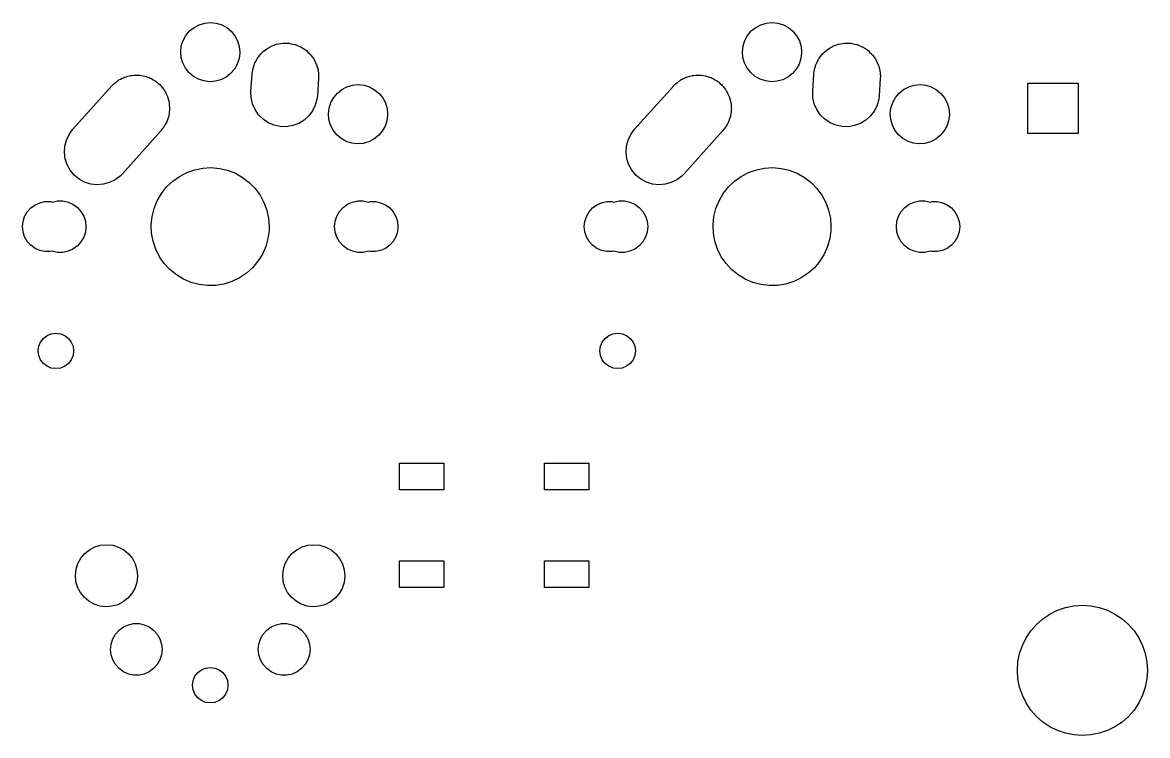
# Model space of a CAD drawing. Extents: x 124.3 to 210.2, y -114.7 to -26.3.
# Drawn here: x 172.15 to 210.2, y -114.7 to -90.6 of the extents above; entities that cross this region are included whole.
import ezdxf

# ---------------------------------------------------------------- set-up
doc = ezdxf.new("R2010")
doc.units = 0
doc.layers.add('BLACK', color=7, linetype='CONTINUOUS')

msp = doc.modelspace()

# ---------------------------------------------------------------- linework, layer by layer
at = {"layer": 'BLACK', "linetype": 'CONTINUOUS'}
for p, q in [((177.675, -91.035), (177.8, -90.8855)), ((177.8, -90.8855), (177.952, -90.7632)), ((177.952, -90.7632), (178.125, -90.6728)), ((178.125, -90.6728), (178.313, -90.6177)), ((178.313, -90.6177), (178.507, -90.6)), ((178.507, -90.6), (178.701, -90.6204)), ((178.701, -90.6204), (178.888, -90.6781)), ((178.888, -90.6781), (179.059, -90.771)), ((179.059, -90.771), (179.21, -90.8954)), ((179.21, -90.8954), (179.333, -91.0466)), ((196.675, -91.035), (196.8, -90.8855)), ((196.8, -90.8855), (196.952, -90.7632)), ((196.952, -90.7632), (197.125, -90.6728)), ((197.125, -90.6728), (197.313, -90.6177)), ((197.313, -90.6177), (197.507, -90.6)), ((197.507, -90.6), (197.701, -90.6204)), ((197.701, -90.6204), (197.888, -90.6781)), ((197.888, -90.6781), (198.059, -90.771)), ((198.059, -90.771), (198.21, -90.8954)), ((198.21, -90.8954), (198.333, -91.0466)), ((177.522, -91.3921), (177.581, -91.2061)), ((177.581, -91.2061), (177.675, -91.035)), ((179.333, -91.0466), (179.425, -91.2189)), ((179.425, -91.2189), (179.481, -91.4058)), ((180.749, -91.3333), (180.952, -91.2985)), ((180.952, -91.2985), (180.954, -91.2985)), ((180.954, -91.2985), (180.957, -91.298)), ((180.957, -91.298), (181.02, -91.2994)), ((181.02, -91.2994), (181.158, -91.3012)), ((181.158, -91.3012), (181.164, -91.3025)), ((181.164, -91.3025), (181.171, -91.3027)), ((181.171, -91.3027), (181.24, -91.3176)), ((181.24, -91.3176), (181.36, -91.3413)), ((196.522, -91.3921), (196.581, -91.2061)), ((196.581, -91.2061), (196.675, -91.035)), ((198.333, -91.0466), (198.425, -91.2189)), ((198.425, -91.2189), (198.481, -91.4058)), ((199.749, -91.3333), (199.952, -91.2985)), ((199.952, -91.2985), (199.954, -91.2985)), ((199.954, -91.2985), (199.957, -91.298)), ((199.957, -91.298), (200.02, -91.2994)), ((200.02, -91.2994), (200.158, -91.3012)), ((200.158, -91.3012), (200.164, -91.3025)), ((200.164, -91.3025), (200.171, -91.3027)), ((200.171, -91.3027), (200.24, -91.3176)), ((200.24, -91.3176), (200.36, -91.3413)), ((177.5, -91.586), (177.522, -91.3921)), ((177.516, -91.7805), (177.5, -91.586)), ((179.5, -91.6279), (179.475, -91.8215)), ((179.481, -91.4058), (179.5, -91.6)), ((179.5, -91.6), (179.5, -91.6279)), ((180.151, -91.7385), (180.206, -91.6643)), ((180.206, -91.6643), (180.217, -91.6543)), ((180.217, -91.6543), (180.224, -91.6456)), ((180.224, -91.6456), (180.295, -91.5836)), ((180.295, -91.5836), (180.364, -91.5203)), ((180.364, -91.5203), (180.373, -91.5148)), ((180.373, -91.5148), (180.379, -91.5099)), ((180.379, -91.5099), (180.468, -91.4566)), ((180.468, -91.4566), (180.546, -91.4088)), ((180.546, -91.4088), (180.552, -91.4066)), ((180.552, -91.4066), (180.556, -91.4046)), ((180.556, -91.4046), (180.681, -91.3584)), ((180.681, -91.3584), (180.746, -91.3338)), ((180.746, -91.3338), (180.748, -91.3335)), ((180.748, -91.3335), (180.749, -91.3333)), ((181.36, -91.3413), (181.37, -91.3456)), ((181.37, -91.3456), (181.38, -91.3476)), ((181.38, -91.3476), (181.446, -91.3758)), ((181.446, -91.3758), (181.551, -91.4176)), ((181.551, -91.4176), (181.564, -91.4262)), ((181.564, -91.4262), (181.576, -91.4313)), ((181.576, -91.4313), (181.635, -91.4707)), ((181.635, -91.4707), (181.725, -91.5275)), ((181.725, -91.5275), (181.74, -91.5415)), ((181.74, -91.5415), (181.754, -91.5506)), ((181.754, -91.5506), (181.802, -91.5989)), ((181.802, -91.5989), (181.876, -91.6672)), ((181.876, -91.6672), (181.891, -91.6875)), ((181.891, -91.6875), (181.905, -91.7014)), ((196.5, -91.586), (196.522, -91.3921)), ((196.516, -91.7805), (196.5, -91.586)), ((198.5, -91.6279), (198.475, -91.8215)), ((198.481, -91.4058), (198.5, -91.6)), ((198.5, -91.6), (198.5, -91.6279)), ((199.151, -91.7385), (199.206, -91.6643)), ((199.206, -91.6643), (199.217, -91.6543)), ((199.217, -91.6543), (199.224, -91.6456)), ((199.224, -91.6456), (199.295, -91.5836)), ((199.295, -91.5836), (199.364, -91.5203)), ((199.364, -91.5203), (199.373, -91.5148)), ((199.373, -91.5148), (199.379, -91.5099)), ((199.379, -91.5099), (199.468, -91.4566)), ((199.468, -91.4566), (199.546, -91.4088)), ((199.546, -91.4088), (199.552, -91.4066)), ((199.552, -91.4066), (199.556, -91.4046)), ((199.556, -91.4046), (199.681, -91.3584)), ((199.681, -91.3584), (199.746, -91.3338)), ((199.746, -91.3338), (199.748, -91.3335)), ((199.748, -91.3335), (199.749, -91.3333)), ((200.36, -91.3413), (200.37, -91.3456)), ((200.37, -91.3456), (200.38, -91.3476)), ((200.38, -91.3476), (200.446, -91.3758)), ((200.446, -91.3758), (200.551, -91.4176)), ((200.551, -91.4176), (200.564, -91.4262)), ((200.564, -91.4262), (200.576, -91.4313)), ((200.576, -91.4313), (200.635, -91.4707)), ((200.635, -91.4707), (200.725, -91.5275)), ((200.725, -91.5275), (200.74, -91.5415)), ((200.74, -91.5415), (200.754, -91.5506)), ((200.754, -91.5506), (200.802, -91.5989)), ((200.802, -91.5989), (200.876, -91.6672)), ((200.876, -91.6672), (200.891, -91.6875)), ((200.891, -91.6875), (200.905, -91.7014)), ((177.57, -91.9681), (177.516, -91.7805)), ((177.659, -92.1417), (177.57, -91.9681)), ((179.414, -92.0067), (179.317, -92.1764)), ((179.475, -91.8215), (179.414, -92.0067)), ((179.963, -92.1113), (179.985, -92.0278)), ((179.985, -92.0278), (179.995, -92.007)), ((179.995, -92.007), (180.001, -91.9895)), ((180.001, -91.9895), (180.039, -91.9164)), ((180.039, -91.9164), (180.078, -91.8355)), ((180.078, -91.8355), (180.09, -91.8202)), ((180.09, -91.8202), (180.096, -91.8073)), ((180.096, -91.8073), (180.151, -91.7385)), ((181.905, -91.7014), (181.942, -91.7559)), ((181.942, -91.7559), (181.999, -91.8322)), ((181.999, -91.8322), (182.012, -91.8589)), ((182.012, -91.8589), (182.025, -91.878)), ((182.025, -91.878), (182.051, -91.9362)), ((182.051, -91.9362), (182.09, -92.0168)), ((182.09, -92.0168), (182.1, -92.0499)), ((182.1, -92.0499), (182.11, -92.0742)), ((182.11, -92.0742), (182.123, -92.1335)), ((196.57, -91.9681), (196.516, -91.7805)), ((196.659, -92.1417), (196.57, -91.9681)), ((198.414, -92.0067), (198.317, -92.1764)), ((198.475, -91.8215), (198.414, -92.0067)), ((198.963, -92.1113), (198.985, -92.0278)), ((198.985, -92.0278), (198.995, -92.007)), ((198.995, -92.007), (199.001, -91.9895)), ((199.001, -91.9895), (199.039, -91.9164)), ((199.039, -91.9164), (199.078, -91.8355)), ((199.078, -91.8355), (199.09, -91.8202)), ((199.09, -91.8202), (199.096, -91.8073)), ((199.096, -91.8073), (199.151, -91.7385)), ((200.905, -91.7014), (200.942, -91.7559)), ((200.942, -91.7559), (200.999, -91.8322)), ((200.999, -91.8322), (201.012, -91.8589)), ((201.012, -91.8589), (201.025, -91.878)), ((201.025, -91.878), (201.051, -91.9362)), ((201.051, -91.9362), (201.09, -92.0168)), ((201.09, -92.0168), (201.1, -92.0499)), ((201.1, -92.0499), (201.11, -92.0742)), ((201.11, -92.0742), (201.123, -92.1335)), ((175.561, -92.4678), (175.602, -92.4476)), ((175.602, -92.4476), (175.654, -92.4334)), ((175.654, -92.4334), (175.709, -92.4133)), ((175.709, -92.4133), (175.761, -92.4044)), ((175.761, -92.4044), (175.809, -92.3914)), ((175.809, -92.3914), (175.859, -92.3876)), ((175.859, -92.3876), (175.912, -92.3785)), ((175.912, -92.3785), (175.969, -92.3792)), ((175.969, -92.3792), (176.022, -92.3752)), ((176.022, -92.3752), (176.068, -92.3805)), ((176.068, -92.3805), (176.118, -92.3812)), ((176.118, -92.3812), (176.178, -92.3931)), ((176.178, -92.3931), (176.234, -92.3996)), ((176.234, -92.3996), (176.275, -92.4124)), ((176.275, -92.4124), (176.32, -92.4213)), ((176.32, -92.4213), (176.381, -92.4457)), ((176.381, -92.4457), (176.438, -92.4637)), ((177.781, -92.2947), (177.659, -92.1417)), ((177.929, -92.4211), (177.781, -92.2947)), ((178.1, -92.5164), (177.929, -92.4211)), ((179.036, -92.4443), (178.862, -92.5323)), ((179.19, -92.3242), (179.036, -92.4443)), ((179.317, -92.1764), (179.19, -92.3242)), ((179.878, -92.9235), (179.917, -92.3435)), ((179.917, -92.3435), (179.93, -92.2343)), ((179.93, -92.2343), (179.937, -92.208)), ((179.937, -92.208), (179.94, -92.1861)), ((179.94, -92.1861), (179.963, -92.1113)), ((182.123, -92.1335), (182.146, -92.215)), ((182.146, -92.215), (182.15, -92.2537)), ((182.15, -92.2537), (182.156, -92.2829)), ((182.156, -92.2829), (182.158, -92.3408)), ((182.158, -92.3408), (182.165, -92.42)), ((182.165, -92.42), (182.163, -92.4789)), ((194.561, -92.4678), (194.602, -92.4476)), ((194.602, -92.4476), (194.654, -92.4334)), ((194.654, -92.4334), (194.709, -92.4133)), ((194.709, -92.4133), (194.761, -92.4044)), ((194.761, -92.4044), (194.809, -92.3914)), ((194.809, -92.3914), (194.859, -92.3876)), ((194.859, -92.3876), (194.912, -92.3785)), ((194.912, -92.3785), (194.969, -92.3792)), ((194.969, -92.3792), (195.022, -92.3752)), ((195.022, -92.3752), (195.068, -92.3805)), ((195.068, -92.3805), (195.118, -92.3812)), ((195.118, -92.3812), (195.178, -92.3931)), ((195.178, -92.3931), (195.234, -92.3996)), ((195.234, -92.3996), (195.275, -92.4124)), ((195.275, -92.4124), (195.32, -92.4213)), ((195.32, -92.4213), (195.381, -92.4457)), ((195.381, -92.4457), (195.438, -92.4637)), ((196.781, -92.2947), (196.659, -92.1417)), ((196.929, -92.4211), (196.781, -92.2947)), ((197.1, -92.5164), (196.929, -92.4211)), ((198.036, -92.4443), (197.862, -92.5323)), ((198.19, -92.3242), (198.036, -92.4443)), ((198.317, -92.1764), (198.19, -92.3242)), ((198.878, -92.9235), (198.917, -92.3435)), ((198.917, -92.3435), (198.93, -92.2343)), ((198.93, -92.2343), (198.937, -92.208)), ((198.937, -92.208), (198.94, -92.1861)), ((198.94, -92.1861), (198.963, -92.1113)), ((201.123, -92.1335), (201.146, -92.215)), ((201.146, -92.215), (201.15, -92.2537)), ((201.15, -92.2537), (201.156, -92.2829)), ((201.156, -92.2829), (201.158, -92.3408)), ((201.158, -92.3408), (201.165, -92.42)), ((201.165, -92.42), (201.163, -92.4789)), ((173.853, -94.2087), (175.163, -92.7487)), ((175.163, -92.7487), (175.178, -92.7332)), ((175.178, -92.7332), (175.184, -92.7256)), ((175.184, -92.7256), (175.195, -92.7155)), ((175.195, -92.7155), (175.24, -92.6706)), ((175.24, -92.6706), (175.289, -92.6338)), ((175.289, -92.6338), (175.339, -92.5899)), ((175.339, -92.5899), (175.377, -92.5671)), ((175.377, -92.5671), (175.411, -92.5418)), ((175.411, -92.5418), (175.462, -92.5165)), ((175.462, -92.5165), (175.516, -92.4846)), ((175.516, -92.4846), (175.561, -92.4678)), ((176.438, -92.4637), (176.472, -92.4822)), ((176.472, -92.4822), (176.511, -92.4976)), ((176.511, -92.4976), (176.57, -92.535)), ((176.57, -92.535), (176.626, -92.5651)), ((176.626, -92.5651), (176.653, -92.5875)), ((176.653, -92.5875), (176.685, -92.6075)), ((176.685, -92.6075), (176.74, -92.6582)), ((176.74, -92.6582), (176.791, -92.7003)), ((176.791, -92.7003), (176.812, -92.7246)), ((176.812, -92.7246), (176.836, -92.7472)), ((176.836, -92.7472), (176.884, -92.8109)), ((176.884, -92.8109), (176.928, -92.8644)), ((178.285, -92.5767), (178.1, -92.5164)), ((178.479, -92.5998), (178.285, -92.5767)), ((178.674, -92.5848), (178.479, -92.5998)), ((178.862, -92.5323), (178.674, -92.5848)), ((182.162, -92.4965), (182.122, -93.0765)), ((182.163, -92.4789), (182.162, -92.4905)), ((182.162, -92.4905), (182.162, -92.4965)), ((182.952, -92.8632), (183.125, -92.7728)), ((183.125, -92.7728), (183.313, -92.7177)), ((183.313, -92.7177), (183.507, -92.7)), ((183.507, -92.7), (183.701, -92.7204)), ((183.701, -92.7204), (183.888, -92.7781)), ((183.888, -92.7781), (184.059, -92.871)), ((192.853, -94.2087), (194.163, -92.7487)), ((194.163, -92.7487), (194.178, -92.7332)), ((194.178, -92.7332), (194.184, -92.7256)), ((194.184, -92.7256), (194.195, -92.7155)), ((194.195, -92.7155), (194.24, -92.6706)), ((194.24, -92.6706), (194.289, -92.6338)), ((194.289, -92.6338), (194.339, -92.5899)), ((194.339, -92.5899), (194.377, -92.5671)), ((194.377, -92.5671), (194.411, -92.5418)), ((194.411, -92.5418), (194.462, -92.5165)), ((194.462, -92.5165), (194.516, -92.4846)), ((194.516, -92.4846), (194.561, -92.4678)), ((195.438, -92.4637), (195.472, -92.4822)), ((195.472, -92.4822), (195.511, -92.4976)), ((195.511, -92.4976), (195.57, -92.535)), ((195.57, -92.535), (195.626, -92.5651)), ((195.626, -92.5651), (195.653, -92.5875)), ((195.653, -92.5875), (195.685, -92.6075)), ((195.685, -92.6075), (195.74, -92.6582)), ((195.74, -92.6582), (195.791, -92.7003)), ((195.791, -92.7003), (195.812, -92.7246)), ((195.812, -92.7246), (195.836, -92.7472)), ((195.836, -92.7472), (195.884, -92.8109)), ((195.884, -92.8109), (195.928, -92.8644)), ((197.285, -92.5767), (197.1, -92.5164)), ((197.479, -92.5998), (197.285, -92.5767)), ((197.674, -92.5848), (197.479, -92.5998)), ((197.862, -92.5323), (197.674, -92.5848)), ((201.162, -92.4965), (201.122, -93.0765)), ((201.163, -92.4789), (201.162, -92.4905)), ((201.162, -92.4905), (201.162, -92.4965)), ((201.952, -92.8632), (202.125, -92.7728)), ((202.125, -92.7728), (202.313, -92.7177)), ((202.313, -92.7177), (202.507, -92.7)), ((202.507, -92.7), (202.701, -92.7204)), ((202.701, -92.7204), (202.888, -92.7781)), ((202.888, -92.7781), (203.059, -92.871)), ((206.15, -94.35), (206.15, -92.65)), ((206.15, -92.65), (207.85, -92.65)), ((207.85, -92.65), (207.85, -94.35)), ((176.928, -92.8644), (176.942, -92.8887)), ((176.942, -92.8887), (176.959, -92.9122)), ((176.959, -92.9122), (176.997, -92.9879)), ((176.997, -92.9879), (177.032, -93.0514)), ((177.032, -93.0514), (177.039, -93.0742)), ((177.039, -93.0742), (177.05, -93.0968)), ((177.05, -93.0968), (177.075, -93.1832)), ((177.075, -93.1832), (177.098, -93.2546)), ((179.883, -93.1371), (179.878, -92.9235)), ((179.929, -93.3458), (179.883, -93.1371)), ((182.11, -93.1857), (182.054, -93.3921)), ((182.122, -93.0765), (182.11, -93.1857)), ((182.581, -93.3061), (182.675, -93.135)), ((182.675, -93.135), (182.8, -92.9855)), ((182.8, -92.9855), (182.952, -92.8632)), ((184.059, -92.871), (184.21, -92.9954)), ((184.21, -92.9954), (184.333, -93.1466)), ((184.333, -93.1466), (184.425, -93.3189)), ((195.928, -92.8644), (195.942, -92.8887)), ((195.942, -92.8887), (195.959, -92.9122)), ((195.959, -92.9122), (195.997, -92.9879)), ((195.997, -92.9879), (196.032, -93.0514)), ((196.032, -93.0514), (196.039, -93.0742)), ((196.039, -93.0742), (196.05, -93.0968)), ((196.05, -93.0968), (196.075, -93.1832)), ((196.075, -93.1832), (196.098, -93.2546)), ((198.883, -93.1371), (198.878, -92.9235)), ((198.929, -93.3458), (198.883, -93.1371)), ((201.11, -93.1857), (201.054, -93.3921)), ((201.122, -93.0765), (201.11, -93.1857)), ((201.581, -93.3061), (201.675, -93.135)), ((201.675, -93.135), (201.8, -92.9855)), ((201.8, -92.9855), (201.952, -92.8632)), ((203.059, -92.871), (203.21, -92.9954)), ((203.21, -92.9954), (203.333, -93.1466)), ((203.333, -93.1466), (203.425, -93.3189)), ((177.098, -93.2546), (177.1, -93.2746)), ((177.1, -93.2746), (177.106, -93.295)), ((177.106, -93.295), (177.115, -93.3903)), ((177.123, -93.5589), (177.114, -93.6219)), ((177.115, -93.3903), (177.124, -93.4666)), ((177.124, -93.4666), (177.123, -93.4829)), ((177.123, -93.4829), (177.125, -93.5)), ((177.125, -93.5), (177.123, -93.5589)), ((180.014, -93.542), (179.929, -93.3458)), ((180.134, -93.7186), (180.014, -93.542)), ((181.961, -93.5845), (181.833, -93.7557)), ((182.054, -93.3921), (181.961, -93.5845)), ((182.5, -93.686), (182.522, -93.4921)), ((182.522, -93.4921), (182.581, -93.3061)), ((184.425, -93.3189), (184.481, -93.5058)), ((184.481, -93.5058), (184.5, -93.7)), ((196.098, -93.2546), (196.1, -93.2746)), ((196.1, -93.2746), (196.106, -93.295)), ((196.106, -93.295), (196.115, -93.3903)), ((196.123, -93.5589), (196.114, -93.6219)), ((196.115, -93.3903), (196.124, -93.4666)), ((196.124, -93.4666), (196.123, -93.4829)), ((196.123, -93.4829), (196.125, -93.5)), ((196.125, -93.5), (196.123, -93.5589)), ((199.014, -93.542), (198.929, -93.3458)), ((199.134, -93.7186), (199.014, -93.542)), ((200.961, -93.5845), (200.833, -93.7557)), ((201.054, -93.3921), (200.961, -93.5845)), ((201.5, -93.686), (201.522, -93.4921)), ((201.522, -93.4921), (201.581, -93.3061)), ((203.425, -93.3189), (203.481, -93.5058)), ((203.481, -93.5058), (203.5, -93.7)), ((177.028, -93.9576), (176.992, -94.0209)), ((177.04, -93.9201), (177.028, -93.9576)), ((177.056, -93.8866), (177.04, -93.9201)), ((177.072, -93.8271), (177.056, -93.8866)), ((177.094, -93.7626), (177.072, -93.8271)), ((177.1, -93.7194), (177.094, -93.7626)), ((177.111, -93.6799), (177.1, -93.7194)), ((177.114, -93.6219), (177.111, -93.6799)), ((180.286, -93.8693), (180.134, -93.7186)), ((180.463, -93.9887), (180.286, -93.8693)), ((181.675, -93.8996), (181.493, -94.0111)), ((181.833, -93.7557), (181.675, -93.8996)), ((182.516, -93.8805), (182.5, -93.686)), ((182.57, -94.0681), (182.516, -93.8805)), ((184.475, -93.9215), (184.414, -94.1067)), ((184.5, -93.7279), (184.475, -93.9215)), ((184.5, -93.7), (184.5, -93.7279)), ((196.028, -93.9576), (195.992, -94.0209)), ((196.04, -93.9201), (196.028, -93.9576)), ((196.056, -93.8866), (196.04, -93.9201)), ((196.072, -93.8271), (196.056, -93.8866)), ((196.094, -93.7626), (196.072, -93.8271)), ((196.1, -93.7194), (196.094, -93.7626)), ((196.111, -93.6799), (196.1, -93.7194)), ((196.114, -93.6219), (196.111, -93.6799)), ((199.286, -93.8693), (199.134, -93.7186)), ((199.463, -93.9887), (199.286, -93.8693)), ((200.675, -93.8996), (200.493, -94.0111)), ((200.833, -93.7557), (200.675, -93.8996)), ((201.516, -93.8805), (201.5, -93.686)), ((201.57, -94.0681), (201.516, -93.8805)), ((203.475, -93.9215), (203.414, -94.1067)), ((203.5, -93.7279), (203.475, -93.9215)), ((203.5, -93.7), (203.5, -93.7279)), ((173.726, -94.3806), (173.853, -94.2087)), ((176.837, -94.2513), (175.527, -95.7113)), ((176.878, -94.1966), (176.837, -94.2513)), ((176.927, -94.1372), (176.878, -94.1966)), ((176.944, -94.1063), (176.927, -94.1372)), ((176.964, -94.0794), (176.944, -94.1063)), ((176.992, -94.0209), (176.964, -94.0794)), ((180.66, -94.0723), (180.463, -93.9887)), ((180.869, -94.1173), (180.66, -94.0723)), ((181.082, -94.122), (180.869, -94.1173)), ((181.293, -94.0862), (181.082, -94.122)), ((181.493, -94.0111), (181.293, -94.0862)), ((182.659, -94.2417), (182.57, -94.0681)), ((182.781, -94.3947), (182.659, -94.2417)), ((184.317, -94.2764), (184.19, -94.4242)), ((184.414, -94.1067), (184.317, -94.2764)), ((192.726, -94.3806), (192.853, -94.2087)), ((195.837, -94.2513), (194.527, -95.7113)), ((195.878, -94.1966), (195.837, -94.2513)), ((195.927, -94.1372), (195.878, -94.1966)), ((195.944, -94.1063), (195.927, -94.1372)), ((195.964, -94.0794), (195.944, -94.1063)), ((195.992, -94.0209), (195.964, -94.0794)), ((199.66, -94.0723), (199.463, -93.9887)), ((199.869, -94.1173), (199.66, -94.0723)), ((200.082, -94.122), (199.869, -94.1173)), ((200.293, -94.0862), (200.082, -94.122)), ((200.493, -94.0111), (200.293, -94.0862)), ((201.659, -94.2417), (201.57, -94.0681)), ((201.781, -94.3947), (201.659, -94.2417)), ((203.317, -94.2764), (203.19, -94.4242)), ((203.414, -94.1067), (203.317, -94.2764)), ((207.85, -94.35), (206.15, -94.35)), ((173.579, -94.7801), (173.634, -94.5734)), ((173.634, -94.5734), (173.726, -94.3806)), ((182.929, -94.5211), (182.781, -94.3947)), ((183.1, -94.6164), (182.929, -94.5211)), ((183.285, -94.6767), (183.1, -94.6164)), ((183.479, -94.6998), (183.285, -94.6767)), ((183.674, -94.6848), (183.479, -94.6998)), ((183.862, -94.6323), (183.674, -94.6848)), ((184.036, -94.5443), (183.862, -94.6323)), ((184.19, -94.4242), (184.036, -94.5443)), ((192.579, -94.7801), (192.634, -94.5734)), ((192.634, -94.5734), (192.726, -94.3806)), ((201.929, -94.5211), (201.781, -94.3947)), ((202.1, -94.6164), (201.929, -94.5211)), ((202.285, -94.6767), (202.1, -94.6164)), ((202.479, -94.6998), (202.285, -94.6767)), ((202.674, -94.6848), (202.479, -94.6998)), ((202.862, -94.6323), (202.674, -94.6848)), ((203.036, -94.5443), (202.862, -94.6323)), ((203.19, -94.4242), (203.036, -94.5443)), ((173.565, -94.9934), (173.579, -94.7801)), ((173.592, -95.2054), (173.565, -94.9934)), ((192.565, -94.9934), (192.579, -94.7801)), ((192.592, -95.2054), (192.565, -94.9934)), ((173.658, -95.4086), (173.592, -95.2054)), ((173.762, -95.5956), (173.658, -95.4086)), ((192.658, -95.4086), (192.592, -95.2054)), ((192.762, -95.5956), (192.658, -95.4086)), ((173.899, -95.7596), (173.762, -95.5956)), ((174.064, -95.8949), (173.899, -95.7596)), ((175.45, -95.7894), (175.279, -95.9182)), ((175.527, -95.7113), (175.45, -95.7894)), ((177.229, -95.9637), (177.458, -95.7999)), ((177.458, -95.7999), (177.708, -95.6701)), ((177.708, -95.6701), (177.974, -95.5768)), ((177.974, -95.5768), (178.25, -95.5218)), ((178.25, -95.5218), (178.531, -95.5063)), ((178.531, -95.5063), (178.812, -95.5306)), ((178.812, -95.5306), (179.086, -95.5942)), ((179.086, -95.5942), (179.349, -95.6959)), ((179.349, -95.6959), (179.595, -95.8335)), ((179.595, -95.8335), (179.819, -96.0044)), ((192.899, -95.7596), (192.762, -95.5956)), ((193.064, -95.8949), (192.899, -95.7596)), ((194.45, -95.7894), (194.279, -95.9182)), ((194.527, -95.7113), (194.45, -95.7894)), ((196.229, -95.9637), (196.458, -95.7999)), ((196.458, -95.7999), (196.708, -95.6701)), ((196.708, -95.6701), (196.974, -95.5768)), ((196.974, -95.5768), (197.25, -95.5218)), ((197.25, -95.5218), (197.531, -95.5063)), ((197.531, -95.5063), (197.812, -95.5306)), ((197.812, -95.5306), (198.086, -95.5942)), ((198.086, -95.5942), (198.349, -95.6959)), ((198.349, -95.6959), (198.595, -95.8335)), ((198.595, -95.8335), (198.819, -96.0044)), ((174.252, -95.9963), (174.064, -95.8949)), ((174.456, -96.0604), (174.252, -95.9963)), ((174.668, -96.0848), (174.456, -96.0604)), ((174.881, -96.0686), (174.668, -96.0848)), ((175.088, -96.0124), (174.881, -96.0686)), ((175.279, -95.9182), (175.088, -96.0124)), ((176.851, -96.3793), (177.025, -96.1581)), ((177.025, -96.1581), (177.229, -95.9637)), ((179.819, -96.0044), (180.016, -96.2051)), ((180.016, -96.2051), (180.184, -96.4316)), ((193.252, -95.9963), (193.064, -95.8949)), ((193.456, -96.0604), (193.252, -95.9963)), ((193.668, -96.0848), (193.456, -96.0604)), ((193.881, -96.0686), (193.668, -96.0848)), ((194.088, -96.0124), (193.881, -96.0686)), ((194.279, -95.9182), (194.088, -96.0124)), ((195.851, -96.3793), (196.025, -96.1581)), ((196.025, -96.1581), (196.229, -95.9637)), ((198.819, -96.0044), (199.016, -96.2051)), ((199.016, -96.2051), (199.184, -96.4316)), ((173.15, -96.6677), (173.329, -96.6298)), ((173.329, -96.6298), (173.511, -96.6298)), ((173.511, -96.6298), (173.69, -96.6678)), ((176.604, -96.8839), (176.709, -96.6228)), ((176.709, -96.6228), (176.851, -96.3793)), ((180.184, -96.4316), (180.317, -96.6795)), ((183.31, -96.6678), (183.489, -96.6298)), ((183.489, -96.6298), (183.671, -96.6298)), ((183.671, -96.6298), (183.85, -96.6677)), ((192.15, -96.6677), (192.329, -96.6298)), ((192.329, -96.6298), (192.511, -96.6298)), ((192.511, -96.6298), (192.69, -96.6678)), ((195.604, -96.8839), (195.709, -96.6228)), ((195.709, -96.6228), (195.851, -96.3793)), ((199.184, -96.4316), (199.317, -96.6795)), ((202.31, -96.6678), (202.489, -96.6298)), ((202.489, -96.6298), (202.671, -96.6298)), ((202.671, -96.6298), (202.85, -96.6677)), ((172.223, -97.1543), (172.312, -97.0004)), ((172.312, -97.0004), (172.431, -96.8683)), ((172.431, -96.8683), (172.575, -96.7639)), ((172.575, -96.7639), (172.737, -96.6916)), ((172.737, -96.6916), (172.911, -96.6547)), ((172.911, -96.6547), (173.089, -96.6547)), ((173.089, -96.6547), (173.15, -96.6677)), ((173.69, -96.6678), (173.857, -96.7422)), ((173.857, -96.7422), (174.005, -96.8497)), ((174.005, -96.8497), (174.128, -96.9857)), ((174.128, -96.9857), (174.219, -97.1441)), ((176.536, -97.1572), (176.604, -96.8839)), ((180.317, -96.6795), (180.415, -96.9437)), ((180.415, -96.9437), (180.474, -97.2191)), ((182.781, -97.1441), (182.872, -96.9857)), ((182.872, -96.9857), (182.995, -96.8497)), ((182.995, -96.8497), (183.142, -96.7422)), ((183.142, -96.7422), (183.31, -96.6678)), ((183.85, -96.6677), (183.911, -96.6547)), ((183.911, -96.6547), (184.089, -96.6547)), ((184.089, -96.6547), (184.263, -96.6916)), ((184.263, -96.6916), (184.425, -96.7639)), ((184.425, -96.7639), (184.569, -96.8683)), ((184.569, -96.8683), (184.688, -97.0004)), ((184.688, -97.0004), (184.777, -97.1543)), ((191.223, -97.1543), (191.312, -97.0004)), ((191.312, -97.0004), (191.431, -96.8683)), ((191.431, -96.8683), (191.575, -96.7639)), ((191.575, -96.7639), (191.737, -96.6916)), ((191.737, -96.6916), (191.911, -96.6547)), ((191.911, -96.6547), (192.089, -96.6547)), ((192.089, -96.6547), (192.15, -96.6677)), ((192.69, -96.6678), (192.857, -96.7422)), ((192.857, -96.7422), (193.005, -96.8497)), ((193.005, -96.8497), (193.128, -96.9857)), ((193.128, -96.9857), (193.219, -97.1441)), ((195.536, -97.1572), (195.604, -96.8839)), ((199.317, -96.6795), (199.415, -96.9437)), ((199.415, -96.9437), (199.474, -97.2191)), ((201.781, -97.1441), (201.872, -96.9857)), ((201.872, -96.9857), (201.995, -96.8497)), ((201.995, -96.8497), (202.142, -96.7422)), ((202.142, -96.7422), (202.31, -96.6678)), ((202.85, -96.6677), (202.911, -96.6547)), ((202.911, -96.6547), (203.089, -96.6547)), ((203.089, -96.6547), (203.263, -96.6916)), ((203.263, -96.6916), (203.425, -96.7639)), ((203.425, -96.7639), (203.569, -96.8683)), ((203.569, -96.8683), (203.688, -97.0004)), ((203.688, -97.0004), (203.777, -97.1543)), ((172.15, -97.5), (172.169, -97.3233)), ((172.169, -97.3233), (172.223, -97.1543)), ((174.219, -97.1441), (174.276, -97.3181)), ((174.276, -97.3181), (174.295, -97.5)), ((176.507, -97.4374), (176.536, -97.1572)), ((180.474, -97.2191), (180.494, -97.5)), ((182.705, -97.5), (182.724, -97.3181)), ((182.724, -97.3181), (182.781, -97.1441)), ((184.777, -97.1543), (184.831, -97.3233)), ((184.831, -97.3233), (184.85, -97.5)), ((191.15, -97.5), (191.169, -97.3233)), ((191.169, -97.3233), (191.223, -97.1543)), ((193.219, -97.1441), (193.276, -97.3181)), ((193.276, -97.3181), (193.295, -97.5)), ((195.507, -97.4374), (195.536, -97.1572)), ((199.474, -97.2191), (199.494, -97.5)), ((201.705, -97.5), (201.724, -97.3181)), ((201.724, -97.3181), (201.781, -97.1441)), ((203.777, -97.1543), (203.831, -97.3233)), ((203.831, -97.3233), (203.85, -97.5)), ((172.169, -97.6767), (172.15, -97.5)), ((172.223, -97.8457), (172.169, -97.6767)), ((174.276, -97.6819), (174.219, -97.8559)), ((174.295, -97.5), (174.276, -97.6819)), ((176.518, -97.7188), (176.507, -97.4374)), ((176.569, -97.9959), (176.518, -97.7188)), ((180.49, -97.6252), (180.452, -97.9043)), ((180.494, -97.5), (180.49, -97.6252)), ((182.724, -97.6819), (182.705, -97.5)), ((182.781, -97.8559), (182.724, -97.6819)), ((184.831, -97.6767), (184.777, -97.8457)), ((184.85, -97.5), (184.831, -97.6767)), ((191.169, -97.6767), (191.15, -97.5)), ((191.223, -97.8457), (191.169, -97.6767)), ((193.276, -97.6819), (193.219, -97.8559)), ((193.295, -97.5), (193.276, -97.6819)), ((195.518, -97.7188), (195.507, -97.4374)), ((195.569, -97.9959), (195.518, -97.7188)), ((199.49, -97.6252), (199.452, -97.9043)), ((199.494, -97.5), (199.49, -97.6252)), ((201.724, -97.6819), (201.705, -97.5)), ((201.781, -97.8559), (201.724, -97.6819)), ((203.831, -97.6767), (203.777, -97.8457)), ((203.85, -97.5), (203.831, -97.6767)), ((172.312, -97.9996), (172.223, -97.8457)), ((172.431, -98.1317), (172.312, -97.9996)), ((172.575, -98.2361), (172.431, -98.1317)), ((174.005, -98.1503), (173.857, -98.2578)), ((174.128, -98.0143), (174.005, -98.1503)), ((174.219, -97.8559), (174.128, -98.0143)), ((176.658, -98.263), (176.569, -97.9959)), ((180.452, -97.9043), (180.376, -98.1754)), ((182.872, -98.0143), (182.781, -97.8559)), ((182.995, -98.1503), (182.872, -98.0143)), ((183.142, -98.2578), (182.995, -98.1503)), ((184.569, -98.1317), (184.425, -98.2361)), ((184.688, -97.9996), (184.569, -98.1317)), ((184.777, -97.8457), (184.688, -97.9996)), ((191.312, -97.9996), (191.223, -97.8457)), ((191.431, -98.1317), (191.312, -97.9996)), ((191.575, -98.2361), (191.431, -98.1317)), ((193.005, -98.1503), (192.857, -98.2578)), ((193.128, -98.0143), (193.005, -98.1503)), ((193.219, -97.8559), (193.128, -98.0143)), ((195.658, -98.263), (195.569, -97.9959)), ((199.452, -97.9043), (199.376, -98.1754)), ((201.872, -98.0143), (201.781, -97.8559)), ((201.995, -98.1503), (201.872, -98.0143)), ((202.142, -98.2578), (201.995, -98.1503)), ((203.569, -98.1317), (203.425, -98.2361)), ((203.688, -97.9996), (203.569, -98.1317)), ((203.777, -97.8457), (203.688, -97.9996)), ((172.737, -98.3084), (172.575, -98.2361)), ((172.911, -98.3453), (172.737, -98.3084)), ((173.089, -98.3453), (172.911, -98.3453)), ((173.15, -98.3323), (173.089, -98.3453)), ((173.329, -98.3702), (173.15, -98.3323)), ((173.511, -98.3702), (173.329, -98.3702)), ((173.69, -98.3322), (173.511, -98.3702)), ((173.857, -98.2578), (173.69, -98.3322)), ((176.784, -98.515), (176.658, -98.263)), ((176.944, -98.7467), (176.784, -98.515)), ((180.262, -98.433), (180.113, -98.672)), ((180.376, -98.1754), (180.262, -98.433)), ((183.31, -98.3322), (183.142, -98.2578)), ((183.489, -98.3702), (183.31, -98.3322)), ((183.671, -98.3702), (183.489, -98.3702)), ((183.85, -98.3323), (183.671, -98.3702)), ((183.911, -98.3453), (183.85, -98.3323)), ((184.089, -98.3453), (183.911, -98.3453)), ((184.263, -98.3084), (184.089, -98.3453)), ((184.425, -98.2361), (184.263, -98.3084)), ((191.737, -98.3084), (191.575, -98.2361)), ((191.911, -98.3453), (191.737, -98.3084)), ((192.089, -98.3453), (191.911, -98.3453)), ((192.15, -98.3323), (192.089, -98.3453)), ((192.329, -98.3702), (192.15, -98.3323)), ((192.511, -98.3702), (192.329, -98.3702)), ((192.69, -98.3322), (192.511, -98.3702)), ((192.857, -98.2578), (192.69, -98.3322)), ((195.784, -98.515), (195.658, -98.263)), ((195.944, -98.7467), (195.784, -98.515)), ((199.262, -98.433), (199.113, -98.672)), ((199.376, -98.1754), (199.262, -98.433)), ((202.31, -98.3322), (202.142, -98.2578)), ((202.489, -98.3702), (202.31, -98.3322)), ((202.671, -98.3702), (202.489, -98.3702)), ((202.85, -98.3323), (202.671, -98.3702)), ((202.911, -98.3453), (202.85, -98.3323)), ((203.089, -98.3453), (202.911, -98.3453)), ((203.263, -98.3084), (203.089, -98.3453)), ((203.425, -98.2361), (203.263, -98.3084)), ((177.135, -98.9535), (176.944, -98.7467)), ((179.932, -98.8876), (179.722, -99.0755)), ((180.113, -98.672), (179.932, -98.8876)), ((196.135, -98.9535), (195.944, -98.7467)), ((198.932, -98.8876), (198.722, -99.0755)), ((199.113, -98.672), (198.932, -98.8876)), ((177.353, -99.1313), (177.135, -98.9535)), ((177.595, -99.2766), (177.353, -99.1313)), ((177.854, -99.3864), (177.595, -99.2766)), ((179.488, -99.232), (179.234, -99.3539)), ((179.722, -99.0755), (179.488, -99.232)), ((196.353, -99.1313), (196.135, -98.9535)), ((196.595, -99.2766), (196.353, -99.1313)), ((196.854, -99.3864), (196.595, -99.2766)), ((198.488, -99.232), (198.234, -99.3539)), ((198.722, -99.0755), (198.488, -99.232)), ((178.126, -99.4586), (177.854, -99.3864)), ((178.406, -99.4917), (178.126, -99.4586)), ((178.688, -99.4851), (178.406, -99.4917)), ((178.965, -99.4388), (178.688, -99.4851)), ((179.234, -99.3539), (178.965, -99.4388)), ((197.126, -99.4586), (196.854, -99.3864)), ((197.406, -99.4917), (197.126, -99.4586)), ((197.688, -99.4851), (197.406, -99.4917)), ((197.965, -99.4388), (197.688, -99.4851)), ((198.234, -99.3539), (197.965, -99.4388)), ((172.856, -101.276), (172.98, -101.18)), ((172.98, -101.18), (173.125, -101.12)), ((173.125, -101.12), (173.28, -101.1)), ((173.28, -101.1), (173.435, -101.12)), ((173.435, -101.12), (173.58, -101.18)), ((173.58, -101.18), (173.704, -101.276)), ((191.856, -101.276), (191.98, -101.18)), ((191.98, -101.18), (192.125, -101.12)), ((192.125, -101.12), (192.28, -101.1)), ((192.28, -101.1), (192.435, -101.12)), ((192.435, -101.12), (192.58, -101.18)), ((192.58, -101.18), (192.704, -101.276)), ((172.68, -101.7), (172.7, -101.545)), ((172.7, -101.545), (172.76, -101.4)), ((172.76, -101.4), (172.856, -101.276)), ((173.704, -101.276), (173.8, -101.4)), ((173.8, -101.4), (173.86, -101.545)), ((173.86, -101.545), (173.88, -101.7)), ((191.68, -101.7), (191.7, -101.545)), ((191.7, -101.545), (191.76, -101.4)), ((191.76, -101.4), (191.856, -101.276)), ((192.704, -101.276), (192.8, -101.4)), ((192.8, -101.4), (192.86, -101.545)), ((192.86, -101.545), (192.88, -101.7)), ((172.7, -101.855), (172.68, -101.7)), ((172.76, -102), (172.7, -101.855)), ((173.86, -101.855), (173.8, -102)), ((173.88, -101.7), (173.86, -101.855)), ((191.7, -101.855), (191.68, -101.7)), ((191.76, -102), (191.7, -101.855)), ((192.86, -101.855), (192.8, -102)), ((192.88, -101.7), (192.86, -101.855)), ((172.856, -102.124), (172.76, -102)), ((172.98, -102.22), (172.856, -102.124)), ((173.125, -102.28), (172.98, -102.22)), ((173.28, -102.3), (173.125, -102.28)), ((173.435, -102.28), (173.28, -102.3)), ((173.58, -102.22), (173.435, -102.28)), ((173.704, -102.124), (173.58, -102.22)), ((173.8, -102), (173.704, -102.124)), ((191.856, -102.124), (191.76, -102)), ((191.98, -102.22), (191.856, -102.124)), ((192.125, -102.28), (191.98, -102.22)), ((192.28, -102.3), (192.125, -102.28)), ((192.435, -102.28), (192.28, -102.3)), ((192.58, -102.22), (192.435, -102.28)), ((192.704, -102.124), (192.58, -102.22)), ((192.8, -102), (192.704, -102.124)), ((184.9, -106.4), (184.9, -105.5)), ((184.9, -105.5), (186.4, -105.5)), ((186.4, -105.5), (186.4, -106.4)), ((189.8, -106.4), (189.8, -105.5)), ((189.8, -105.5), (191.3, -105.5)), ((191.3, -105.5), (191.3, -106.4)), ((186.4, -106.4), (184.9, -106.4)), ((191.3, -106.4), (189.8, -106.4)), ((174.255, -108.55), (174.415, -108.421)), ((174.415, -108.421), (174.597, -108.326)), ((174.597, -108.326), (174.793, -108.269)), ((174.793, -108.269), (174.997, -108.25)), ((174.997, -108.25), (175.201, -108.271)), ((175.201, -108.271), (175.397, -108.332)), ((175.397, -108.332), (175.577, -108.43)), ((175.577, -108.43), (175.735, -108.56)), ((181.265, -108.55), (181.425, -108.421)), ((181.425, -108.421), (181.607, -108.326)), ((181.607, -108.326), (181.803, -108.269)), ((181.803, -108.269), (182.007, -108.25)), ((182.007, -108.25), (182.211, -108.271)), ((182.211, -108.271), (182.407, -108.332)), ((182.407, -108.332), (182.587, -108.43)), ((182.587, -108.43), (182.745, -108.56)), ((174.025, -108.886), (174.124, -108.707)), ((174.124, -108.707), (174.255, -108.55)), ((175.735, -108.56), (175.865, -108.719)), ((175.865, -108.719), (175.961, -108.9)), ((181.035, -108.886), (181.134, -108.707)), ((181.134, -108.707), (181.265, -108.55)), ((182.745, -108.56), (182.875, -108.719)), ((182.875, -108.719), (182.971, -108.9)), ((184.9, -109.7), (184.9, -108.8)), ((184.9, -108.8), (186.4, -108.8)), ((186.4, -108.8), (186.4, -109.7)), ((189.8, -109.7), (189.8, -108.8)), ((189.8, -108.8), (191.3, -108.8)), ((191.3, -108.8), (191.3, -109.7)), ((173.94, -109.285), (173.963, -109.082)), ((173.963, -109.082), (174.025, -108.886)), ((175.961, -108.9), (176.02, -109.096)), ((176.02, -109.096), (176.04, -109.3)), ((180.95, -109.285), (180.973, -109.082)), ((180.973, -109.082), (181.035, -108.886)), ((182.971, -108.9), (183.03, -109.096)), ((183.03, -109.096), (183.05, -109.3)), ((173.957, -109.49), (173.94, -109.285)), ((174.014, -109.687), (173.957, -109.49)), ((176.014, -109.533), (175.949, -109.727)), ((176.04, -109.329), (176.014, -109.533)), ((176.04, -109.3), (176.04, -109.329)), ((180.967, -109.49), (180.95, -109.285)), ((181.024, -109.687), (180.967, -109.49)), ((183.024, -109.533), (182.959, -109.727)), ((183.05, -109.329), (183.024, -109.533)), ((183.05, -109.3), (183.05, -109.329)), ((174.107, -109.869), (174.014, -109.687)), ((174.235, -110.029), (174.107, -109.869)), ((175.848, -109.905), (175.714, -110.06)), ((175.949, -109.727), (175.848, -109.905)), ((181.117, -109.869), (181.024, -109.687)), ((181.245, -110.029), (181.117, -109.869)), ((182.858, -109.905), (182.724, -110.06)), ((182.959, -109.727), (182.858, -109.905)), ((186.4, -109.7), (184.9, -109.7)), ((191.3, -109.7), (189.8, -109.7)), ((174.391, -110.162), (174.235, -110.029)), ((174.57, -110.262), (174.391, -110.162)), ((174.765, -110.326), (174.57, -110.262)), ((174.968, -110.35), (174.765, -110.326)), ((175.172, -110.334), (174.968, -110.35)), ((175.37, -110.279), (175.172, -110.334)), ((175.553, -110.187), (175.37, -110.279)), ((175.714, -110.06), (175.553, -110.187)), ((181.401, -110.162), (181.245, -110.029)), ((181.58, -110.262), (181.401, -110.162)), ((181.775, -110.326), (181.58, -110.262)), ((181.978, -110.35), (181.775, -110.326)), ((182.182, -110.334), (181.978, -110.35)), ((182.38, -110.279), (182.182, -110.334)), ((182.563, -110.187), (182.38, -110.279)), ((182.724, -110.06), (182.563, -110.187)), ((207.431, -110.375), (207.713, -110.319)), ((207.713, -110.319), (208, -110.3)), ((208, -110.3), (208.287, -110.319)), ((208.287, -110.319), (208.569, -110.375)), ((206.661, -110.755), (206.9, -110.595)), ((206.9, -110.595), (207.158, -110.467)), ((207.158, -110.467), (207.431, -110.375)), ((208.569, -110.375), (208.842, -110.467)), ((208.842, -110.467), (209.1, -110.595)), ((209.1, -110.595), (209.339, -110.755)), ((175.415, -111.14), (175.562, -111.032)), ((175.562, -111.032), (175.73, -110.958)), ((175.73, -110.958), (175.909, -110.92)), ((175.909, -110.92), (176.091, -110.92)), ((176.091, -110.92), (176.27, -110.958)), ((176.27, -110.958), (176.438, -111.032)), ((176.438, -111.032), (176.585, -111.14)), ((180.415, -111.14), (180.562, -111.032)), ((180.562, -111.032), (180.73, -110.958)), ((180.73, -110.958), (180.909, -110.92)), ((180.909, -110.92), (181.091, -110.92)), ((181.091, -110.92), (181.27, -110.958)), ((181.27, -110.958), (181.438, -111.032)), ((181.438, -111.032), (181.585, -111.14)), ((206.255, -111.161), (206.444, -110.944)), ((206.444, -110.944), (206.661, -110.755)), ((209.339, -110.755), (209.556, -110.944)), ((209.556, -110.944), (209.745, -111.161)), ((175.144, -111.608), (175.201, -111.434)), ((175.201, -111.434), (175.292, -111.276)), ((175.292, -111.276), (175.415, -111.14)), ((176.585, -111.14), (176.708, -111.276)), ((176.708, -111.276), (176.799, -111.434)), ((176.799, -111.434), (176.856, -111.608)), ((180.144, -111.608), (180.201, -111.434)), ((180.201, -111.434), (180.292, -111.276)), ((180.292, -111.276), (180.415, -111.14)), ((181.585, -111.14), (181.708, -111.276)), ((181.708, -111.276), (181.799, -111.434)), ((181.799, -111.434), (181.856, -111.608)), ((205.967, -111.658), (206.095, -111.4)), ((206.095, -111.4), (206.255, -111.161)), ((209.745, -111.161), (209.905, -111.4)), ((209.905, -111.4), (210.033, -111.658)), ((175.125, -111.79), (175.144, -111.608)), ((175.144, -111.972), (175.125, -111.79)), ((176.856, -111.608), (176.875, -111.79)), ((176.875, -111.79), (176.856, -111.972)), ((180.125, -111.79), (180.144, -111.608)), ((180.144, -111.972), (180.125, -111.79)), ((181.856, -111.608), (181.875, -111.79)), ((181.875, -111.79), (181.856, -111.972)), ((205.875, -111.931), (205.967, -111.658)), ((210.033, -111.658), (210.125, -111.931)), ((175.201, -112.146), (175.144, -111.972)), ((175.292, -112.304), (175.201, -112.146)), ((176.799, -112.146), (176.708, -112.304)), ((176.856, -111.972), (176.799, -112.146)), ((180.201, -112.146), (180.144, -111.972)), ((180.292, -112.304), (180.201, -112.146)), ((181.799, -112.146), (181.708, -112.304)), ((181.856, -111.972), (181.799, -112.146)), ((205.8, -112.5), (205.819, -112.213)), ((205.819, -112.213), (205.875, -111.931)), ((210.125, -111.931), (210.181, -112.213)), ((210.181, -112.213), (210.2, -112.5)), ((175.415, -112.44), (175.292, -112.304)), ((175.562, -112.548), (175.415, -112.44)), ((175.73, -112.622), (175.562, -112.548)), ((175.909, -112.66), (175.73, -112.622)), ((176.27, -112.622), (176.091, -112.66)), ((176.438, -112.548), (176.27, -112.622)), ((176.585, -112.44), (176.438, -112.548)), ((176.708, -112.304), (176.585, -112.44)), ((177.98, -112.7), (178.076, -112.576)), ((178.076, -112.576), (178.2, -112.48)), ((178.2, -112.48), (178.345, -112.42)), ((178.345, -112.42), (178.5, -112.4)), ((178.5, -112.4), (178.655, -112.42)), ((178.655, -112.42), (178.8, -112.48)), ((178.8, -112.48), (178.924, -112.576)), ((178.924, -112.576), (179.02, -112.7)), ((180.415, -112.44), (180.292, -112.304)), ((180.562, -112.548), (180.415, -112.44)), ((180.73, -112.622), (180.562, -112.548)), ((180.909, -112.66), (180.73, -112.622)), ((181.27, -112.622), (181.091, -112.66)), ((181.438, -112.548), (181.27, -112.622)), ((181.585, -112.44), (181.438, -112.548)), ((181.708, -112.304), (181.585, -112.44)), ((205.819, -112.787), (205.8, -112.5)), ((210.2, -112.5), (210.181, -112.787)), ((176.091, -112.66), (175.909, -112.66)), ((177.9, -113), (177.92, -112.845)), ((177.92, -113.155), (177.9, -113)), ((177.92, -112.845), (177.98, -112.7)), ((179.02, -112.7), (179.08, -112.845)), ((179.08, -112.845), (179.1, -113)), ((179.1, -113), (179.08, -113.155)), ((181.091, -112.66), (180.909, -112.66)), ((205.875, -113.069), (205.819, -112.787)), ((210.181, -112.787), (210.125, -113.069)), ((177.98, -113.3), (177.92, -113.155)), ((178.076, -113.424), (177.98, -113.3)), ((179.02, -113.3), (178.924, -113.424)), ((179.08, -113.155), (179.02, -113.3)), ((205.967, -113.342), (205.875, -113.069)), ((206.095, -113.6), (205.967, -113.342)), ((210.033, -113.342), (209.905, -113.6)), ((210.125, -113.069), (210.033, -113.342)), ((178.2, -113.52), (178.076, -113.424)), ((178.345, -113.58), (178.2, -113.52)), ((178.5, -113.6), (178.345, -113.58)), ((178.655, -113.58), (178.5, -113.6)), ((178.8, -113.52), (178.655, -113.58)), ((178.924, -113.424), (178.8, -113.52)), ((206.255, -113.839), (206.095, -113.6)), ((209.905, -113.6), (209.745, -113.839)), ((206.444, -114.056), (206.255, -113.839)), ((206.661, -114.245), (206.444, -114.056)), ((209.556, -114.056), (209.339, -114.245)), ((209.745, -113.839), (209.556, -114.056)), ((206.9, -114.405), (206.661, -114.245)), ((207.158, -114.533), (206.9, -114.405)), ((209.1, -114.405), (208.842, -114.533)), ((209.339, -114.245), (209.1, -114.405)), ((207.431, -114.625), (207.158, -114.533)), ((207.713, -114.681), (207.431, -114.625)), ((208, -114.7), (207.713, -114.681)), ((208.287, -114.681), (208, -114.7)), ((208.569, -114.625), (208.287, -114.681)), ((208.842, -114.533), (208.569, -114.625))]:
    msp.add_line(p, q, dxfattribs=at)

doc.saveas('drawing.dxf')
